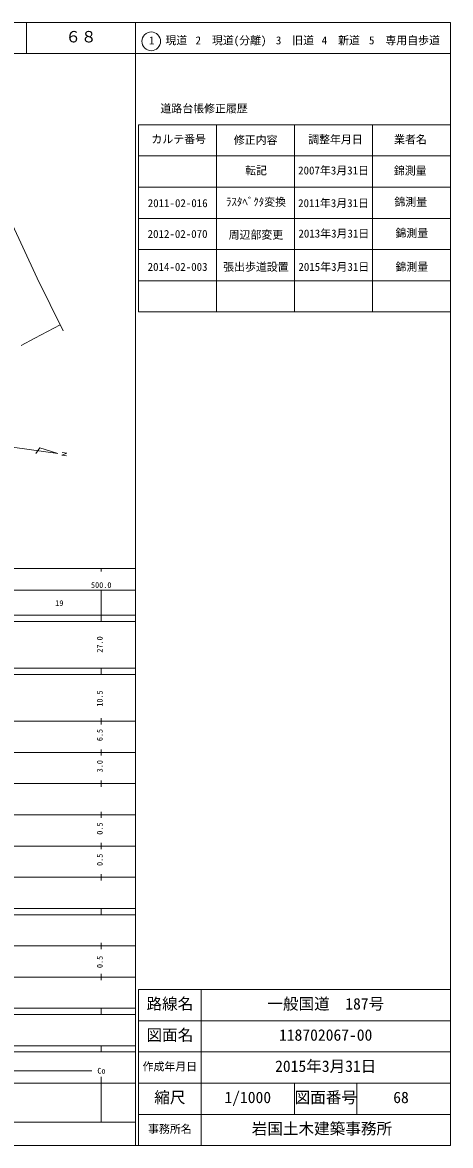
# Model space of a CAD drawing. Units: millimetres, scale not verified. Extents: x 40000 to 680000, y 20000 to 380000.
# Drawn here: x 542739 to 680000, y 20000 to 380000 of the extents above; entities that cross this region are included whole.
import ezdxf
from ezdxf.enums import TextEntityAlignment as Align

# ---------------------------------------------------------------- set-up
doc = ezdxf.new("R2010")
doc.units = ezdxf.units.MM
doc.header["$LTSCALE"] = 1000
doc.layers.add('S-SUV', color=7, linetype='Continuous', lineweight=13)
doc.styles.add('ＭＳ ゴシック', font='')
doc.styles.get('ＭＳ ゴシック').set_extended_font_data('MS Gothic')

msp = doc.modelspace()

# ---------------------------------------------------------------- linework, layer by layer
at = {"layer": 'S-SUV'}
for p, q in [((680000, 380000), (40000, 380000)), ((543997, 380000), (543997, 370000)), ((579000, 380000), (579000, 370000)), ((680000, 20000), (680000, 380000)), ((40000, 370000), (680000, 370000)), ((579000, 20000), (579000, 370000)), ((580000, 347197), (580000, 287197)), ((580000, 347197), (680000, 347197)), ((605000, 347197), (605000, 287197)), ((630000, 347197), (630000, 287197)), ((655000, 347197), (655000, 287197)), ((529700, 336339), (547415, 298058)), ((580000, 337197), (680000, 337197)), ((580000, 327197), (680000, 327197)), ((580000, 317197), (680000, 317197)), ((580000, 307197), (680000, 307197)), ((547415, 298058), (555787, 281111)), ((580000, 297197), (680000, 297197)), ((580000, 287197), (680000, 287197)), ((554119, 241872), (529349, 245254)), ((548309, 243674), (547048, 241828)), ((554119, 241872), (548309, 243674)), ((556996, 241919), (555354, 241335)), ((555354, 241335), (556890, 241133)), ((555467, 242128), (556996, 241919)), ((40000, 205000), (579000, 205000)), ((568000, 205000), (568000, 204000)), ((68000, 198000), (579000, 198000)), ((568000, 188000), (568000, 198000)), ((40000, 190000), (579000, 190000)), ((40000, 188000), (579000, 188000)), ((40000, 173000), (579000, 173000)), ((568000, 171000), (568000, 173000)), ((40000, 171000), (579000, 171000)), ((40000, 156000), (579000, 156000)), ((568000, 155000), (568000, 157000)), ((46000, 146000), (579000, 146000)), ((568000, 145000), (568000, 147000)), ((568000, 135000), (568000, 137000)), ((52000, 136000), (579000, 136000)), ((46000, 126000), (579000, 126000)), ((568000, 125000), (568000, 127000)), ((52000, 116000), (579000, 116000)), ((568000, 115000), (568000, 117000)), ((46000, 106000), (579000, 106000)), ((568000, 105000), (568000, 107000)), ((40000, 96000), (579000, 96000)), ((40000, 94000), (579000, 94000)), ((568000, 94000), (568000, 96000)), ((49000, 84000), (579000, 84000)), ((568000, 83000), (568000, 85000)), ((40000, 74000), (579000, 74000)), ((568000, 73000), (568000, 75000)), ((680000, 70000), (580000, 70000)), ((580000, 70000), (580000, 20000)), ((600000, 70000), (600000, 20000)), ((40000, 64000), (579000, 64000)), ((40000, 62000), (579000, 62000)), ((568000, 62000), (568000, 64000)), ((680000, 60000), (580000, 60000)), ((40000, 52000), (579000, 52000)), ((568000, 50000), (568000, 52000)), ((40000, 50000), (579000, 50000)), ((680000, 50000), (580000, 50000)), ((71000, 44000), (565000, 44000)), ((40000, 40000), (579000, 40000)), ((568000, 27500), (568000, 42000)), ((680000, 40000), (580000, 40000)), ((630000, 40000), (630000, 30000)), ((650000, 40000), (650000, 30000)), ((680000, 30000), (580000, 30000)), ((68000, 27500), (579000, 27500)), ((40000, 20000), (680000, 20000))]:
    msp.add_line(p, q, dxfattribs=at)
msp.add_lwpolyline([(542326, 276479), (546746, 278798), (550783, 280923), (554826, 283055)], dxfattribs=at)
msp.add_circle((584031, 373958), 3000, dxfattribs=at)

# ---------------------------------------------------------------- texts
at = {"layer": 'S-SUV', "style": 'ＭＳ ゴシック'}
for s, height, p in [('６８', 3666, (556497, 372500)), ('1\u3000現道', 2566, (583323, 372208)), ('2\u3000現道(分離)', 2566, (598244, 372208)), ('3\u3000旧道', 2566, (623996, 372208)), ('4\u3000新道', 2566, (638699, 372208)), ('5\u3000専用自歩道', 2566, (653853, 372208)), ('道路台帳修正履歴', 2566, (586968, 350363)), ('カルテ番号', 2566, (584089, 340527)), ('修正内容', 2566, (610509, 340273)), ('調整年月日', 2566, (634339, 340447)), ('業者名', 2566, (661884, 340447)), ('転記', 2566, (614126, 330495)), ('2007年3月31日', 2566, (631129, 330495)), ('錦測量', 2566, (661827, 330439)), ('ﾗｽﾀﾍﾞｸﾀ変換', 2566, (608001, 320423)), ('錦測量', 2566, (661988, 320423)), ('2011-02-016', 2566, (582914, 320026)), ('2011年3月31日', 2566, (631129, 320026)), ('2012-02-070', 2566, (582879, 310149)), ('周辺部変更', 2566, (608842, 309887)), ('2013年3月31日', 2566, (631217, 310280)), ('錦測量', 2566, (662341, 310411)), ('2014-02-003', 2566, (582879, 299600)), ('張出歩道設置', 2566, (607092, 299600)), ('2015年3月31日', 2566, (631217, 299600)), ('錦測量', 2566, (662341, 299600)), ('500.0', 1833, (564719, 198195)), ('19', 1833, (553250, 192405)), ('路線名', 3666, (582500, 62500)), ('路線名', 3666, (582500, 62500)), ('一般国道\u3000187号', 3666, (621250, 62500)), ('図面名', 3666, (582500, 52500)), ('図面名', 3666, (582500, 52500)), ('118702067-00', 3666, (625000, 52500)), ('作成年月日', 2566, (581250, 43250)), ('作成年月日', 2566, (581250, 43250)), ('2015年3月31日', 3666, (623750, 42500)), ('Co', 1833, (566750, 42500)), ('縮尺', 3666, (585000, 32500)), ('縮尺', 3666, (585000, 32500)), ('1/1000', 3666, (607500, 32500)), ('図面番号', 3666, (630000, 32500)), ('図面番号', 3666, (630000, 32500)), ('68', 3666, (661625, 32500)), ('事務所名', 2566, (583000, 23250)), ('事務所名', 2566, (583000, 23250)), ('岩国土木建築事務所 ', 3666, (616250, 22500))]:
    msp.add_text(s, height=height, dxfattribs=at).set_placement(p, align=Align.BOTTOM_LEFT)
for s, p in [('27.0', (569000, 178000)), ('10.5', (569000, 160674)), ('6.5', (569000, 149625)), ('3.0', (569000, 139625)), ('0.5', (569000, 119625)), ('0.5', (569000, 109625)), ('0.5', (569000, 76889))]:
    msp.add_text(s, height=1833, rotation=90, dxfattribs=at).set_placement(p, align=Align.BOTTOM_LEFT)

doc.saveas('drawing.dxf')
